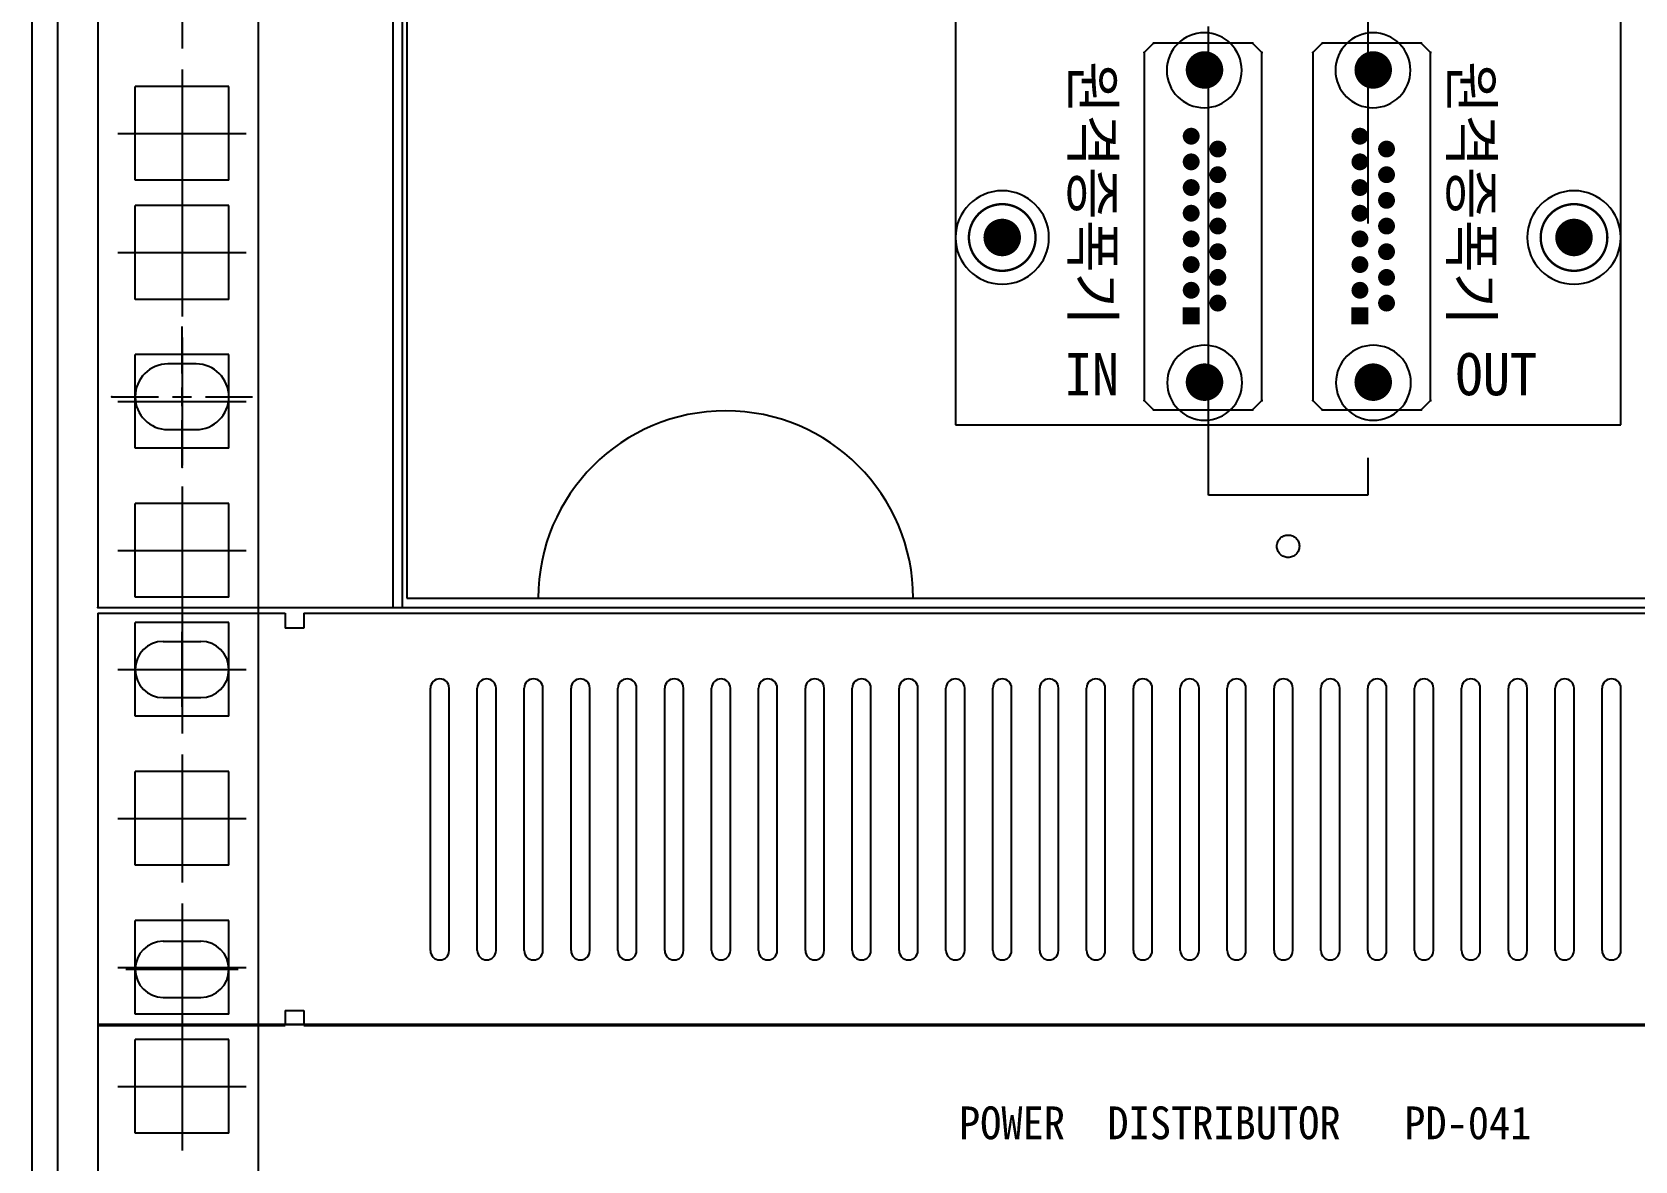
# Model space of a CAD drawing. Header units: millimetres. Extents: x 0 to 841, y 0 to 594.
# Drawn here: x 429.85 to 438.4, y 131.72 to 137.74 of the extents above; entities that cross this region are included whole.
import ezdxf
from ezdxf.enums import TextEntityAlignment as Align

# ---------------------------------------------------------------- set-up
doc = ezdxf.new("R2010")
doc.units = ezdxf.units.MM
doc.header["$LTSCALE"] = 10
for name, pattern in [('H1', [4, 3, -1]), ('HIDDEN', [0.375, 0.25, -0.125]), ('KEEPOUT_00011110', [2, 1, 1])]:
    doc.linetypes.add(name, pattern=pattern)
doc.layers.add('LINE05', color=2, linetype='Continuous')
doc.layers.add('LINE06', color=9, linetype='Continuous')
doc.styles.get("Standard").update_dxf_attribs({"font": 'GulimChe.ttf'})

# ---------------------------------------------------------------- blocks, each defined once
blk = doc.blocks.new('PAD_5')
at = {"const_width": 2}
blk.add_lwpolyline([(0, -1, 1), (0, 1, 1)], format="xyb", close=True, dxfattribs=at)

msp = doc.modelspace()

# ---------------------------------------------------------------- linework, layer by layer
at = {"const_width": 0.0889}
for points in [[(434.9775, 136.6485, 1), (435.0664, 136.6485, 1)], [(434.9775, 136.6485, 1), (435.0664, 136.6485, 1)], [(438.0275, 136.6485, 1), (438.1164, 136.6485, 1)], [(438.0275, 136.6485, 1), (438.1164, 136.6485, 1)]]:
    msp.add_lwpolyline(points, format="xyb", close=True, dxfattribs=at)
at = {"layer": 'LINE05'}
msp.add_line((429.8469, 123.536), (429.8469, 223.661), dxfattribs=at)
at = {"layer": 'LINE06'}
for p, q in [((429.9844, 130.211), (429.9844, 223.661)), ((431.0544, 130.211), (431.0544, 223.661)), ((430.1969, 143.5735), (430.1969, 134.6735)), ((431.822, 143.5731), (431.822, 134.6738)), ((431.8469, 143.5235), (431.8469, 134.7235)), ((434.7719, 142.5985), (434.7719, 135.6485)), ((438.3219, 135.6485), (438.3219, 142.5985)), ((430.6469, 138.3406), (430.6469, 137.6564)), ((435.8294, 137.6855), (435.7794, 137.6355)), ((436.3569, 137.6855), (435.8294, 137.6855)), ((436.4069, 137.6355), (436.3569, 137.6855)), ((436.7294, 137.6855), (436.6794, 137.6355)), ((437.2569, 137.6855), (436.7294, 137.6855)), ((437.3069, 137.6355), (437.2569, 137.6855)), ((435.7794, 137.6355), (435.7794, 135.7785)), ((436.4069, 135.7785), (436.4069, 137.6355)), ((436.6794, 137.6355), (436.6794, 135.7785)), ((437.3069, 135.7785), (437.3069, 137.6355)), ((430.6469, 137.5456), (430.6469, 136.8614)), ((430.3969, 136.9535), (430.3969, 137.4535)), ((430.8969, 137.4535), (430.3969, 137.4535)), ((430.8969, 136.9535), (430.8969, 137.4535)), ((430.3048, 137.2035), (430.989, 137.2035)), ((430.8969, 136.9535), (430.3969, 136.9535)), ((430.6469, 136.9106), (430.6469, 136.2264)), ((430.3969, 136.3185), (430.3969, 136.8185)), ((430.8969, 136.8185), (430.3969, 136.8185)), ((430.8969, 136.3185), (430.8969, 136.8185)), ((430.3048, 136.5685), (430.989, 136.5685)), ((430.8969, 136.3185), (430.3969, 136.3185)), ((430.6469, 135.9235), (430.6469, 136.1735)), ((430.6469, 136.1156), (430.6469, 135.4314)), ((430.3969, 135.5235), (430.3969, 136.0235)), ((430.8969, 136.0235), (430.3969, 136.0235)), ((430.8969, 135.5235), (430.8969, 136.0235)), ((430.2719, 135.7985), (430.5219, 135.7985)), ((430.5969, 135.7985), (430.6969, 135.7985)), ((430.6469, 135.7485), (430.6469, 135.8485)), ((430.7719, 135.7985), (430.8969, 135.7985)), ((430.8969, 135.7985), (431.0219, 135.7985)), ((435.7794, 135.7785), (435.8294, 135.7285)), ((436.3569, 135.7285), (436.4069, 135.7785)), ((436.6794, 135.7785), (436.7294, 135.7285)), ((437.2569, 135.7285), (437.3069, 135.7785)), ((430.3048, 135.7735), (430.989, 135.7735)), ((435.8294, 135.7285), (436.3569, 135.7285)), ((436.7294, 135.7285), (437.2569, 135.7285)), ((430.6469, 135.4235), (430.6469, 135.6735)), ((434.7719, 135.6485), (438.3219, 135.6485)), ((430.8969, 135.5235), (430.3969, 135.5235)), ((430.6469, 135.3206), (430.6469, 134.6364)), ((430.3969, 134.7285), (430.3969, 135.2285)), ((430.8969, 135.2285), (430.3969, 135.2285)), ((430.8969, 134.7285), (430.8969, 135.2285)), ((430.3048, 134.9785), (430.989, 134.9785)), ((430.1969, 134.6735), (454.3469, 134.6735)), ((430.8969, 134.7285), (430.3969, 134.7285)), ((430.6469, 134.6856), (430.6469, 134.0014)), ((431.8469, 134.7235), (452.6969, 134.7235)), ((430.1969, 134.6435), (431.1969, 134.6435)), ((430.1969, 134.6435), (430.1969, 132.4435)), ((430.3969, 134.0935), (430.3969, 134.5935)), ((430.8969, 134.5935), (430.3969, 134.5935)), ((430.8969, 134.0935), (430.8969, 134.5935)), ((431.1969, 134.6435), (431.1969, 134.5635)), ((431.2969, 134.6435), (431.2969, 134.5635)), ((431.2969, 134.6435), (453.2469, 134.6435)), ((430.5469, 134.4935), (430.7469, 134.4935)), ((430.6469, 134.1435), (430.6469, 134.5435)), ((431.2969, 134.5635), (431.1969, 134.5635)), ((430.3048, 134.3435), (430.989, 134.3435)), ((430.3469, 134.3435), (430.9469, 134.3435)), ((431.9719, 132.8435), (431.9719, 134.2435)), ((432.0719, 132.8435), (432.0719, 134.2435)), ((432.2219, 132.8435), (432.2219, 134.2435)), ((432.3219, 132.8435), (432.3219, 134.2435)), ((432.4719, 132.8435), (432.4719, 134.2435)), ((432.5719, 132.8435), (432.5719, 134.2435)), ((432.7219, 132.8435), (432.7219, 134.2435)), ((432.8219, 132.8435), (432.8219, 134.2435)), ((432.9719, 132.8435), (432.9719, 134.2435)), ((433.0719, 132.8435), (433.0719, 134.2435)), ((433.2219, 132.8435), (433.2219, 134.2435)), ((433.3219, 132.8435), (433.3219, 134.2435)), ((433.4719, 132.8435), (433.4719, 134.2435)), ((433.5719, 132.8435), (433.5719, 134.2435)), ((433.7219, 132.8435), (433.7219, 134.2435)), ((433.8219, 132.8435), (433.8219, 134.2435)), ((433.9719, 132.8435), (433.9719, 134.2435)), ((434.0719, 132.8435), (434.0719, 134.2435)), ((434.2219, 132.8435), (434.2219, 134.2435)), ((434.3219, 132.8435), (434.3219, 134.2435)), ((434.4719, 132.8435), (434.4719, 134.2435)), ((434.5719, 132.8435), (434.5719, 134.2435)), ((434.7219, 132.8435), (434.7219, 134.2435)), ((434.8219, 132.8435), (434.8219, 134.2435)), ((434.9719, 132.8435), (434.9719, 134.2435)), ((435.0719, 132.8435), (435.0719, 134.2435)), ((435.2219, 132.8435), (435.2219, 134.2435)), ((435.3219, 132.8435), (435.3219, 134.2435)), ((435.4719, 132.8435), (435.4719, 134.2435)), ((435.5719, 132.8435), (435.5719, 134.2435)), ((435.7219, 132.8435), (435.7219, 134.2435)), ((435.8219, 132.8435), (435.8219, 134.2435)), ((435.9719, 132.8435), (435.9719, 134.2435)), ((436.0719, 132.8435), (436.0719, 134.2435)), ((436.2219, 132.8435), (436.2219, 134.2435)), ((436.3219, 132.8435), (436.3219, 134.2435)), ((436.4719, 132.8435), (436.4719, 134.2435)), ((436.5719, 132.8435), (436.5719, 134.2435)), ((436.7219, 132.8435), (436.7219, 134.2435)), ((436.8219, 132.8435), (436.8219, 134.2435)), ((436.9719, 132.8435), (436.9719, 134.2435)), ((437.0719, 132.8435), (437.0719, 134.2435)), ((437.2219, 132.8435), (437.2219, 134.2435)), ((437.3219, 132.8435), (437.3219, 134.2435)), ((437.4719, 132.8435), (437.4719, 134.2435)), ((437.5719, 132.8435), (437.5719, 134.2435)), ((437.7219, 132.8435), (437.7219, 134.2435)), ((437.8219, 132.8435), (437.8219, 134.2435)), ((437.9719, 132.8435), (437.9719, 134.2435)), ((438.0719, 132.8435), (438.0719, 134.2435)), ((438.2219, 132.8435), (438.2219, 134.2435)), ((438.3219, 132.8435), (438.3219, 134.2435)), ((430.5469, 134.1935), (430.7469, 134.1935)), ((430.8969, 134.0935), (430.3969, 134.0935)), ((430.6469, 133.8906), (430.6469, 133.2064)), ((430.3969, 133.2985), (430.3969, 133.7985)), ((430.8969, 133.7985), (430.3969, 133.7985)), ((430.8969, 133.2985), (430.8969, 133.7985)), ((430.3048, 133.5485), (430.989, 133.5485)), ((430.8969, 133.2985), (430.3969, 133.2985)), ((430.6469, 133.0956), (430.6469, 132.4114)), ((430.3969, 132.5035), (430.3969, 133.0035)), ((430.8969, 133.0035), (430.3969, 133.0035)), ((430.8969, 132.5035), (430.8969, 133.0035)), ((430.5469, 132.8935), (430.7469, 132.8935)), ((430.6469, 132.9435), (430.6469, 132.5435)), ((430.3048, 132.7535), (430.989, 132.7535)), ((430.3469, 132.7435), (430.9469, 132.7435)), ((430.5469, 132.5935), (430.7469, 132.5935)), ((454.3469, 132.4495), (430.1969, 132.4495)), ((430.1969, 132.4495), (454.3469, 132.4495)), ((430.1969, 132.4495), (430.1969, 123.5495)), ((430.1969, 132.4435), (431.1969, 132.4435)), ((430.8969, 132.5035), (430.3969, 132.5035)), ((430.6469, 132.4606), (430.6469, 131.7764)), ((431.1969, 132.5235), (431.1969, 132.4435)), ((431.1969, 132.5235), (431.2969, 132.5235)), ((431.2969, 132.5235), (431.2969, 132.4435)), ((431.2969, 132.4435), (453.2469, 132.4435)), ((430.3969, 131.8685), (430.3969, 132.3685)), ((430.8969, 132.3685), (430.3969, 132.3685)), ((430.8969, 131.8685), (430.8969, 132.3685)), ((430.3048, 132.1185), (430.989, 132.1185)), ((430.8969, 131.8685), (430.3969, 131.8685))]:
    msp.add_line(p, q, dxfattribs=at)
at = {"layer": 'LINE06', "linetype": 'H1'}
msp.add_line((431.772, 143.5731), (431.772, 134.6738), dxfattribs=at)
at = {"layer": 'LINE06', "linetype": 'Continuous'}
for p, q in [((430.7219, 135.9735), (430.5719, 135.9735)), ((430.5719, 135.6235), (430.7219, 135.6235))]:
    msp.add_line(p, q, dxfattribs=at)
at = {"layer": 'LINE06', "linetype": 'HIDDEN'}
msp.add_lwpolyline([(436.1219, 142.9735), (436.9719, 142.9735), (436.9719, 135.2735), (436.1219, 135.2735)], close=True, dxfattribs=at)
at = {"layer": 'LINE06'}
for points, const_width in [([(435.8294, 137.6823, 1), (435.8294, 137.6887, 1)], 0.00635), ([(436.3569, 137.6823, 1), (436.3569, 137.6887, 1)], 0.00635), ([(436.7294, 137.6823, 1), (436.7294, 137.6887, 1)], 0.00635), ([(437.2569, 137.6823, 1), (437.2569, 137.6887, 1)], 0.00635), ([(435.7794, 137.6323, 1), (435.7794, 137.6387, 1)], 0.00635), ([(436.1509, 137.5425, 1), (436.0509, 137.5425, 1)], 0.1), ([(436.1509, 137.5425, 1), (436.0509, 137.5425, 1)], 0.1), ([(436.1509, 137.5425, 1), (436.0509, 137.5425, 1)], 0.1), ([(436.1009, 137.5044, 1), (436.1009, 137.5806, 1)], 0.0762), ([(436.1009, 137.5044, 1), (436.1009, 137.5806, 1)], 0.0762), ([(436.4069, 137.6323, 1), (436.4069, 137.6387, 1)], 0.00635), ([(436.6794, 137.6323, 1), (436.6794, 137.6387, 1)], 0.00635), ([(437.0509, 137.5425, 1), (436.9509, 137.5425, 1)], 0.1), ([(437.0509, 137.5425, 1), (436.9509, 137.5425, 1)], 0.1), ([(437.0509, 137.5425, 1), (436.9509, 137.5425, 1)], 0.1), ([(437.0009, 137.5044, 1), (437.0009, 137.5806, 1)], 0.0762), ([(437.0009, 137.5044, 1), (437.0009, 137.5806, 1)], 0.0762), ([(437.3069, 137.6323, 1), (437.3069, 137.6387, 1)], 0.00635), ([(436.0524, 137.189, 1), (436.0074, 137.189, 1)], 0.045), ([(436.0524, 137.189, 1), (436.0074, 137.189, 1)], 0.045), ([(436.0524, 137.189, 1), (436.0074, 137.189, 1)], 0.045), ([(436.9524, 137.189, 1), (436.9074, 137.189, 1)], 0.045), ([(436.9524, 137.189, 1), (436.9074, 137.189, 1)], 0.045), ([(436.9524, 137.189, 1), (436.9074, 137.189, 1)], 0.045), ([(436.0299, 137.1765, 1), (436.0299, 137.2015, 1)], 0.025), ([(436.0299, 137.1765, 1), (436.0299, 137.2015, 1)], 0.025), ([(436.1944, 137.1205, 1), (436.1494, 137.1205, 1)], 0.045), ([(436.1944, 137.1205, 1), (436.1494, 137.1205, 1)], 0.045), ([(436.1944, 137.1205, 1), (436.1494, 137.1205, 1)], 0.045), ([(436.1719, 137.108, 1), (436.1719, 137.133, 1)], 0.025), ([(436.1719, 137.108, 1), (436.1719, 137.133, 1)], 0.025), ([(436.9299, 137.1765, 1), (436.9299, 137.2015, 1)], 0.025), ([(436.9299, 137.1765, 1), (436.9299, 137.2015, 1)], 0.025), ([(437.0944, 137.1205, 1), (437.0494, 137.1205, 1)], 0.045), ([(437.0944, 137.1205, 1), (437.0494, 137.1205, 1)], 0.045), ([(437.0944, 137.1205, 1), (437.0494, 137.1205, 1)], 0.045), ([(437.0719, 137.108, 1), (437.0719, 137.133, 1)], 0.025), ([(437.0719, 137.108, 1), (437.0719, 137.133, 1)], 0.025), ([(436.0524, 137.052, 1), (436.0074, 137.052, 1)], 0.045), ([(436.0524, 137.052, 1), (436.0074, 137.052, 1)], 0.045), ([(436.0524, 137.052, 1), (436.0074, 137.052, 1)], 0.045), ([(436.0299, 137.0395, 1), (436.0299, 137.0645, 1)], 0.025), ([(436.0299, 137.0395, 1), (436.0299, 137.0645, 1)], 0.025), ([(436.9524, 137.052, 1), (436.9074, 137.052, 1)], 0.045), ([(436.9524, 137.052, 1), (436.9074, 137.052, 1)], 0.045), ([(436.9524, 137.052, 1), (436.9074, 137.052, 1)], 0.045), ([(436.9299, 137.0395, 1), (436.9299, 137.0645, 1)], 0.025), ([(436.9299, 137.0395, 1), (436.9299, 137.0645, 1)], 0.025), ([(436.1944, 136.9835, 1), (436.1494, 136.9835, 1)], 0.045), ([(436.1944, 136.9835, 1), (436.1494, 136.9835, 1)], 0.045), ([(436.1944, 136.9835, 1), (436.1494, 136.9835, 1)], 0.045), ([(436.1719, 136.971, 1), (436.1719, 136.996, 1)], 0.025), ([(436.1719, 136.971, 1), (436.1719, 136.996, 1)], 0.025), ([(437.0944, 136.9835, 1), (437.0494, 136.9835, 1)], 0.045), ([(437.0944, 136.9835, 1), (437.0494, 136.9835, 1)], 0.045), ([(437.0944, 136.9835, 1), (437.0494, 136.9835, 1)], 0.045), ([(437.0719, 136.971, 1), (437.0719, 136.996, 1)], 0.025), ([(437.0719, 136.971, 1), (437.0719, 136.996, 1)], 0.025), ([(436.0524, 136.915, 1), (436.0074, 136.915, 1)], 0.045), ([(436.0524, 136.915, 1), (436.0074, 136.915, 1)], 0.045), ([(436.0524, 136.915, 1), (436.0074, 136.915, 1)], 0.045), ([(436.0299, 136.9025, 1), (436.0299, 136.9275, 1)], 0.025), ([(436.0299, 136.9025, 1), (436.0299, 136.9275, 1)], 0.025), ([(436.1944, 136.8465, 1), (436.1494, 136.8465, 1)], 0.045), ([(436.1944, 136.8465, 1), (436.1494, 136.8465, 1)], 0.045), ([(436.1944, 136.8465, 1), (436.1494, 136.8465, 1)], 0.045), ([(436.9524, 136.915, 1), (436.9074, 136.915, 1)], 0.045), ([(436.9524, 136.915, 1), (436.9074, 136.915, 1)], 0.045), ([(436.9524, 136.915, 1), (436.9074, 136.915, 1)], 0.045), ([(436.9299, 136.9025, 1), (436.9299, 136.9275, 1)], 0.025), ([(436.9299, 136.9025, 1), (436.9299, 136.9275, 1)], 0.025), ([(437.0944, 136.8465, 1), (437.0494, 136.8465, 1)], 0.045), ([(437.0944, 136.8465, 1), (437.0494, 136.8465, 1)], 0.045), ([(437.0944, 136.8465, 1), (437.0494, 136.8465, 1)], 0.045), ([(435.1997, 136.6485, 1), (434.8441, 136.6485, 1)], 0.0127), ([(436.0524, 136.778, 1), (436.0074, 136.778, 1)], 0.045), ([(436.0524, 136.778, 1), (436.0074, 136.778, 1)], 0.045), ([(436.0524, 136.778, 1), (436.0074, 136.778, 1)], 0.045), ([(436.0299, 136.7655, 1), (436.0299, 136.7905, 1)], 0.025), ([(436.0299, 136.7655, 1), (436.0299, 136.7905, 1)], 0.025), ([(436.1719, 136.834, 1), (436.1719, 136.859, 1)], 0.025), ([(436.1719, 136.834, 1), (436.1719, 136.859, 1)], 0.025), ([(436.9524, 136.778, 1), (436.9074, 136.778, 1)], 0.045), ([(436.9524, 136.778, 1), (436.9074, 136.778, 1)], 0.045), ([(436.9524, 136.778, 1), (436.9074, 136.778, 1)], 0.045), ([(436.9299, 136.7655, 1), (436.9299, 136.7905, 1)], 0.025), ([(436.9299, 136.7655, 1), (436.9299, 136.7905, 1)], 0.025), ([(437.0719, 136.834, 1), (437.0719, 136.859, 1)], 0.025), ([(437.0719, 136.834, 1), (437.0719, 136.859, 1)], 0.025), ([(438.2497, 136.6485, 1), (437.8941, 136.6485, 1)], 0.0127), ([(434.933, 136.6485, 1), (435.1108, 136.6485, 1)], 0.0127), ([(436.1944, 136.7095, 1), (436.1494, 136.7095, 1)], 0.045), ([(436.1944, 136.7095, 1), (436.1494, 136.7095, 1)], 0.045), ([(436.1944, 136.7095, 1), (436.1494, 136.7095, 1)], 0.045), ([(436.1719, 136.697, 1), (436.1719, 136.722, 1)], 0.025), ([(436.1719, 136.697, 1), (436.1719, 136.722, 1)], 0.025), ([(437.0944, 136.7095, 1), (437.0494, 136.7095, 1)], 0.045), ([(437.0944, 136.7095, 1), (437.0494, 136.7095, 1)], 0.045), ([(437.0944, 136.7095, 1), (437.0494, 136.7095, 1)], 0.045), ([(437.0719, 136.697, 1), (437.0719, 136.722, 1)], 0.025), ([(437.0719, 136.697, 1), (437.0719, 136.722, 1)], 0.025), ([(437.983, 136.6485, 1), (438.1608, 136.6485, 1)], 0.0127), ([(436.0524, 136.641, 1), (436.0074, 136.641, 1)], 0.045), ([(436.0524, 136.641, 1), (436.0074, 136.641, 1)], 0.045), ([(436.0524, 136.641, 1), (436.0074, 136.641, 1)], 0.045), ([(436.0299, 136.6285, 1), (436.0299, 136.6535, 1)], 0.025), ([(436.0299, 136.6285, 1), (436.0299, 136.6535, 1)], 0.025), ([(436.9524, 136.641, 1), (436.9074, 136.641, 1)], 0.045), ([(436.9524, 136.641, 1), (436.9074, 136.641, 1)], 0.045), ([(436.9524, 136.641, 1), (436.9074, 136.641, 1)], 0.045), ([(436.9299, 136.6285, 1), (436.9299, 136.6535, 1)], 0.025), ([(436.9299, 136.6285, 1), (436.9299, 136.6535, 1)], 0.025), ([(436.0524, 136.504, 1), (436.0074, 136.504, 1)], 0.045), ([(436.0524, 136.504, 1), (436.0074, 136.504, 1)], 0.045), ([(436.0524, 136.504, 1), (436.0074, 136.504, 1)], 0.045), ([(436.1944, 136.5725, 1), (436.1494, 136.5725, 1)], 0.045), ([(436.1944, 136.5725, 1), (436.1494, 136.5725, 1)], 0.045), ([(436.1944, 136.5725, 1), (436.1494, 136.5725, 1)], 0.045), ([(436.1719, 136.56, 1), (436.1719, 136.585, 1)], 0.025), ([(436.1719, 136.56, 1), (436.1719, 136.585, 1)], 0.025), ([(436.9524, 136.504, 1), (436.9074, 136.504, 1)], 0.045), ([(436.9524, 136.504, 1), (436.9074, 136.504, 1)], 0.045), ([(436.9524, 136.504, 1), (436.9074, 136.504, 1)], 0.045), ([(437.0944, 136.5725, 1), (437.0494, 136.5725, 1)], 0.045), ([(437.0944, 136.5725, 1), (437.0494, 136.5725, 1)], 0.045), ([(437.0944, 136.5725, 1), (437.0494, 136.5725, 1)], 0.045), ([(437.0719, 136.56, 1), (437.0719, 136.585, 1)], 0.025), ([(437.0719, 136.56, 1), (437.0719, 136.585, 1)], 0.025), ([(436.0299, 136.4915, 1), (436.0299, 136.5165, 1)], 0.025), ([(436.0299, 136.4915, 1), (436.0299, 136.5165, 1)], 0.025), ([(436.1944, 136.4355, 1), (436.1494, 136.4355, 1)], 0.045), ([(436.1944, 136.4355, 1), (436.1494, 136.4355, 1)], 0.045), ([(436.1944, 136.4355, 1), (436.1494, 136.4355, 1)], 0.045), ([(436.1719, 136.423, 1), (436.1719, 136.448, 1)], 0.025), ([(436.1719, 136.423, 1), (436.1719, 136.448, 1)], 0.025), ([(436.9299, 136.4915, 1), (436.9299, 136.5165, 1)], 0.025), ([(436.9299, 136.4915, 1), (436.9299, 136.5165, 1)], 0.025), ([(437.0944, 136.4355, 1), (437.0494, 136.4355, 1)], 0.045), ([(437.0944, 136.4355, 1), (437.0494, 136.4355, 1)], 0.045), ([(437.0944, 136.4355, 1), (437.0494, 136.4355, 1)], 0.045), ([(437.0719, 136.423, 1), (437.0719, 136.448, 1)], 0.025), ([(437.0719, 136.423, 1), (437.0719, 136.448, 1)], 0.025), ([(436.0524, 136.367, 1), (436.0074, 136.367, 1)], 0.045), ([(436.0524, 136.367, 1), (436.0074, 136.367, 1)], 0.045), ([(436.0524, 136.367, 1), (436.0074, 136.367, 1)], 0.045), ([(436.0299, 136.3545, 1), (436.0299, 136.3795, 1)], 0.025), ([(436.0299, 136.3545, 1), (436.0299, 136.3795, 1)], 0.025), ([(436.9524, 136.367, 1), (436.9074, 136.367, 1)], 0.045), ([(436.9524, 136.367, 1), (436.9074, 136.367, 1)], 0.045), ([(436.9524, 136.367, 1), (436.9074, 136.367, 1)], 0.045), ([(436.9299, 136.3545, 1), (436.9299, 136.3795, 1)], 0.025), ([(436.9299, 136.3545, 1), (436.9299, 136.3795, 1)], 0.025), ([(436.1944, 136.2985, 1), (436.1494, 136.2985, 1)], 0.045), ([(436.1944, 136.2985, 1), (436.1494, 136.2985, 1)], 0.045), ([(436.1944, 136.2985, 1), (436.1494, 136.2985, 1)], 0.045), ([(436.1719, 136.286, 1), (436.1719, 136.311, 1)], 0.025), ([(436.1719, 136.286, 1), (436.1719, 136.311, 1)], 0.025), ([(437.0944, 136.2985, 1), (437.0494, 136.2985, 1)], 0.045), ([(437.0944, 136.2985, 1), (437.0494, 136.2985, 1)], 0.045), ([(437.0944, 136.2985, 1), (437.0494, 136.2985, 1)], 0.045), ([(437.0719, 136.286, 1), (437.0719, 136.311, 1)], 0.025), ([(437.0719, 136.286, 1), (437.0719, 136.311, 1)], 0.025), ([(436.0299, 136.2175, 1), (436.0299, 136.2425, 1)], 0.025), ([(436.0299, 136.2175, 1), (436.0299, 136.2425, 1)], 0.025), ([(436.9299, 136.2175, 1), (436.9299, 136.2425, 1)], 0.025), ([(436.9299, 136.2175, 1), (436.9299, 136.2425, 1)], 0.025), ([(436.1509, 135.8765, 1), (436.0509, 135.8765, 1)], 0.1), ([(436.1509, 135.8765, 1), (436.0509, 135.8765, 1)], 0.1), ([(436.1509, 135.8765, 1), (436.0509, 135.8765, 1)], 0.1), ([(436.1009, 135.8384, 1), (436.1009, 135.9146, 1)], 0.0762), ([(436.1009, 135.8384, 1), (436.1009, 135.9146, 1)], 0.0762), ([(437.0509, 135.8765, 1), (436.9509, 135.8765, 1)], 0.1), ([(437.0509, 135.8765, 1), (436.9509, 135.8765, 1)], 0.1), ([(437.0509, 135.8765, 1), (436.9509, 135.8765, 1)], 0.1), ([(437.0009, 135.8384, 1), (437.0009, 135.9146, 1)], 0.0762), ([(437.0009, 135.8384, 1), (437.0009, 135.9146, 1)], 0.0762), ([(435.7794, 135.7753, 1), (435.7794, 135.7817, 1)], 0.00635), ([(436.4069, 135.7753, 1), (436.4069, 135.7817, 1)], 0.00635), ([(436.6794, 135.7753, 1), (436.6794, 135.7817, 1)], 0.00635), ([(437.3069, 135.7753, 1), (437.3069, 135.7817, 1)], 0.00635), ([(435.8294, 135.7253, 1), (435.8294, 135.7317, 1)], 0.00635), ([(436.3569, 135.7253, 1), (436.3569, 135.7317, 1)], 0.00635), ([(436.7294, 135.7253, 1), (436.7294, 135.7317, 1)], 0.00635), ([(437.2569, 135.7253, 1), (437.2569, 135.7317, 1)], 0.00635)]:
    msp.add_lwpolyline(points, format="xyb", close=True, dxfattribs=dict(at, const_width=const_width))
for points, const_width in [([(436.1136, 137.5425), (436.0882, 137.5425)], 0.00254), ([(436.1136, 137.5425), (436.0882, 137.5425)], 0.00254), ([(436.1009, 137.5298), (436.1009, 137.5552)], 0.00254), ([(436.1009, 137.5298), (436.1009, 137.5552)], 0.00254), ([(437.0136, 137.5425), (436.9882, 137.5425)], 0.00254), ([(437.0136, 137.5425), (436.9882, 137.5425)], 0.00254), ([(437.0009, 137.5298), (437.0009, 137.5552)], 0.00254), ([(437.0009, 137.5298), (437.0009, 137.5552)], 0.00254), ([(436.0426, 137.189), (436.0172, 137.189)], 0.00254), ([(436.0426, 137.189), (436.0172, 137.189)], 0.00254), ([(436.0299, 137.1763), (436.0299, 137.2017)], 0.00254), ([(436.0299, 137.1763), (436.0299, 137.2017)], 0.00254), ([(436.9426, 137.189), (436.9172, 137.189)], 0.00254), ([(436.9426, 137.189), (436.9172, 137.189)], 0.00254), ([(436.9299, 137.1763), (436.9299, 137.2017)], 0.00254), ([(436.9299, 137.1763), (436.9299, 137.2017)], 0.00254), ([(436.0299, 137.0393), (436.0299, 137.0647)], 0.00254), ([(436.0299, 137.0393), (436.0299, 137.0647)], 0.00254), ([(436.1846, 137.1205), (436.1592, 137.1205)], 0.00254), ([(436.1846, 137.1205), (436.1592, 137.1205)], 0.00254), ([(436.1719, 137.1078), (436.1719, 137.1332)], 0.00254), ([(436.1719, 137.1078), (436.1719, 137.1332)], 0.00254), ([(436.9299, 137.0393), (436.9299, 137.0647)], 0.00254), ([(436.9299, 137.0393), (436.9299, 137.0647)], 0.00254), ([(437.0846, 137.1205), (437.0592, 137.1205)], 0.00254), ([(437.0846, 137.1205), (437.0592, 137.1205)], 0.00254), ([(437.0719, 137.1078), (437.0719, 137.1332)], 0.00254), ([(437.0719, 137.1078), (437.0719, 137.1332)], 0.00254), ([(436.0426, 137.052), (436.0172, 137.052)], 0.00254), ([(436.0426, 137.052), (436.0172, 137.052)], 0.00254), ([(436.1846, 136.9835), (436.1592, 136.9835)], 0.00254), ([(436.1846, 136.9835), (436.1592, 136.9835)], 0.00254), ([(436.1719, 136.9708), (436.1719, 136.9962)], 0.00254), ([(436.1719, 136.9708), (436.1719, 136.9962)], 0.00254), ([(436.9426, 137.052), (436.9172, 137.052)], 0.00254), ([(436.9426, 137.052), (436.9172, 137.052)], 0.00254), ([(437.0846, 136.9835), (437.0592, 136.9835)], 0.00254), ([(437.0846, 136.9835), (437.0592, 136.9835)], 0.00254), ([(437.0719, 136.9708), (437.0719, 136.9962)], 0.00254), ([(437.0719, 136.9708), (437.0719, 136.9962)], 0.00254), ([(436.0426, 136.915), (436.0172, 136.915)], 0.00254), ([(436.0426, 136.915), (436.0172, 136.915)], 0.00254), ([(436.0299, 136.9023), (436.0299, 136.9277)], 0.00254), ([(436.0299, 136.9023), (436.0299, 136.9277)], 0.00254), ([(436.9426, 136.915), (436.9172, 136.915)], 0.00254), ([(436.9426, 136.915), (436.9172, 136.915)], 0.00254), ([(436.9299, 136.9023), (436.9299, 136.9277)], 0.00254), ([(436.9299, 136.9023), (436.9299, 136.9277)], 0.00254), ([(436.1846, 136.8465), (436.1592, 136.8465)], 0.00254), ([(436.1846, 136.8465), (436.1592, 136.8465)], 0.00254), ([(436.1719, 136.8338), (436.1719, 136.8592)], 0.00254), ([(436.1719, 136.8338), (436.1719, 136.8592)], 0.00254), ([(437.0846, 136.8465), (437.0592, 136.8465)], 0.00254), ([(437.0846, 136.8465), (437.0592, 136.8465)], 0.00254), ([(437.0719, 136.8338), (437.0719, 136.8592)], 0.00254), ([(437.0719, 136.8338), (437.0719, 136.8592)], 0.00254), ([(436.0426, 136.778), (436.0172, 136.778)], 0.00254), ([(436.0426, 136.778), (436.0172, 136.778)], 0.00254), ([(436.0299, 136.7653), (436.0299, 136.7907)], 0.00254), ([(436.0299, 136.7653), (436.0299, 136.7907)], 0.00254), ([(436.1719, 136.6968), (436.1719, 136.7222)], 0.00254), ([(436.1719, 136.6968), (436.1719, 136.7222)], 0.00254), ([(436.9426, 136.778), (436.9172, 136.778)], 0.00254), ([(436.9426, 136.778), (436.9172, 136.778)], 0.00254), ([(436.9299, 136.7653), (436.9299, 136.7907)], 0.00254), ([(436.9299, 136.7653), (436.9299, 136.7907)], 0.00254), ([(437.0719, 136.6968), (437.0719, 136.7222)], 0.00254), ([(437.0719, 136.6968), (437.0719, 136.7222)], 0.00254), ([(435.0092, 136.6485), (435.0346, 136.6485)], 0.00254), ([(435.0092, 136.6485), (435.0346, 136.6485)], 0.00254), ([(435.0219, 136.6358), (435.0219, 136.6612)], 0.00254), ([(435.0219, 136.6358), (435.0219, 136.6612)], 0.00254), ([(436.0426, 136.641), (436.0172, 136.641)], 0.00254), ([(436.0426, 136.641), (436.0172, 136.641)], 0.00254), ([(436.0299, 136.6283), (436.0299, 136.6537)], 0.00254), ([(436.0299, 136.6283), (436.0299, 136.6537)], 0.00254), ([(436.1846, 136.7095), (436.1592, 136.7095)], 0.00254), ([(436.1846, 136.7095), (436.1592, 136.7095)], 0.00254), ([(436.9426, 136.641), (436.9172, 136.641)], 0.00254), ([(436.9426, 136.641), (436.9172, 136.641)], 0.00254), ([(436.9299, 136.6283), (436.9299, 136.6537)], 0.00254), ([(436.9299, 136.6283), (436.9299, 136.6537)], 0.00254), ([(437.0846, 136.7095), (437.0592, 136.7095)], 0.00254), ([(437.0846, 136.7095), (437.0592, 136.7095)], 0.00254), ([(438.0592, 136.6485), (438.0846, 136.6485)], 0.00254), ([(438.0592, 136.6485), (438.0846, 136.6485)], 0.00254), ([(438.0719, 136.6358), (438.0719, 136.6612)], 0.00254), ([(438.0719, 136.6358), (438.0719, 136.6612)], 0.00254), ([(436.1846, 136.5725), (436.1592, 136.5725)], 0.00254), ([(436.1846, 136.5725), (436.1592, 136.5725)], 0.00254), ([(436.1719, 136.5598), (436.1719, 136.5852)], 0.00254), ([(436.1719, 136.5598), (436.1719, 136.5852)], 0.00254), ([(437.0846, 136.5725), (437.0592, 136.5725)], 0.00254), ([(437.0846, 136.5725), (437.0592, 136.5725)], 0.00254), ([(437.0719, 136.5598), (437.0719, 136.5852)], 0.00254), ([(437.0719, 136.5598), (437.0719, 136.5852)], 0.00254), ([(436.0426, 136.504), (436.0172, 136.504)], 0.00254), ([(436.0426, 136.504), (436.0172, 136.504)], 0.00254), ([(436.0299, 136.4913), (436.0299, 136.5167)], 0.00254), ([(436.0299, 136.4913), (436.0299, 136.5167)], 0.00254), ([(436.9426, 136.504), (436.9172, 136.504)], 0.00254), ([(436.9426, 136.504), (436.9172, 136.504)], 0.00254), ([(436.9299, 136.4913), (436.9299, 136.5167)], 0.00254), ([(436.9299, 136.4913), (436.9299, 136.5167)], 0.00254), ([(436.0299, 136.3543), (436.0299, 136.3797)], 0.00254), ([(436.0299, 136.3543), (436.0299, 136.3797)], 0.00254), ([(436.1846, 136.4355), (436.1592, 136.4355)], 0.00254), ([(436.1846, 136.4355), (436.1592, 136.4355)], 0.00254), ([(436.1719, 136.4228), (436.1719, 136.4482)], 0.00254), ([(436.1719, 136.4228), (436.1719, 136.4482)], 0.00254), ([(436.9299, 136.3543), (436.9299, 136.3797)], 0.00254), ([(436.9299, 136.3543), (436.9299, 136.3797)], 0.00254), ([(437.0846, 136.4355), (437.0592, 136.4355)], 0.00254), ([(437.0846, 136.4355), (437.0592, 136.4355)], 0.00254), ([(437.0719, 136.4228), (437.0719, 136.4482)], 0.00254), ([(437.0719, 136.4228), (437.0719, 136.4482)], 0.00254), ([(436.0299, 136.185), (436.0299, 136.275)], 0.09), ([(436.0299, 136.185), (436.0299, 136.275)], 0.09), ([(436.0299, 136.185), (436.0299, 136.275)], 0.09), ([(436.0426, 136.367), (436.0172, 136.367)], 0.00254), ([(436.0426, 136.367), (436.0172, 136.367)], 0.00254), ([(436.1846, 136.2985), (436.1592, 136.2985)], 0.00254), ([(436.1846, 136.2985), (436.1592, 136.2985)], 0.00254), ([(436.1719, 136.2858), (436.1719, 136.3112)], 0.00254), ([(436.1719, 136.2858), (436.1719, 136.3112)], 0.00254), ([(436.9299, 136.185), (436.9299, 136.275)], 0.09), ([(436.9299, 136.185), (436.9299, 136.275)], 0.09), ([(436.9299, 136.185), (436.9299, 136.275)], 0.09), ([(436.9426, 136.367), (436.9172, 136.367)], 0.00254), ([(436.9426, 136.367), (436.9172, 136.367)], 0.00254), ([(437.0846, 136.2985), (437.0592, 136.2985)], 0.00254), ([(437.0846, 136.2985), (437.0592, 136.2985)], 0.00254), ([(437.0719, 136.2858), (437.0719, 136.3112)], 0.00254), ([(437.0719, 136.2858), (437.0719, 136.3112)], 0.00254), ([(436.0426, 136.23), (436.0172, 136.23)], 0.00254), ([(436.0426, 136.23), (436.0172, 136.23)], 0.00254), ([(436.0299, 136.2173), (436.0299, 136.2427)], 0.00254), ([(436.0299, 136.2173), (436.0299, 136.2427)], 0.00254), ([(436.9426, 136.23), (436.9172, 136.23)], 0.00254), ([(436.9426, 136.23), (436.9172, 136.23)], 0.00254), ([(436.9299, 136.2173), (436.9299, 136.2427)], 0.00254), ([(436.9299, 136.2173), (436.9299, 136.2427)], 0.00254), ([(436.1136, 135.8765), (436.0882, 135.8765)], 0.00254), ([(436.1136, 135.8765), (436.0882, 135.8765)], 0.00254), ([(436.1009, 135.8638), (436.1009, 135.8892)], 0.00254), ([(436.1009, 135.8638), (436.1009, 135.8892)], 0.00254), ([(437.0136, 135.8765), (436.9882, 135.8765)], 0.00254), ([(437.0136, 135.8765), (436.9882, 135.8765)], 0.00254), ([(437.0009, 135.8638), (437.0009, 135.8892)], 0.00254), ([(437.0009, 135.8638), (437.0009, 135.8892)], 0.00254)]:
    msp.add_lwpolyline(points, dxfattribs=dict(at, const_width=const_width))
at = {"layer": 'LINE06', "linetype": 'KEEPOUT_00011110'}
for points in [[(434.7725, 136.6485, 1), (435.2713, 136.6485, 1)], [(437.8225, 136.6485, 1), (438.3213, 136.6485, 1)]]:
    msp.add_lwpolyline(points, format="xyb", close=True, dxfattribs=at)
at = {"layer": 'LINE06', "linetype": 'HIDDEN'}
msp.add_circle((436.5469, 135.001), 0.06, dxfattribs=at)
at = {"layer": 'LINE06', "linetype": 'KEEPOUT_00011110'}
for centre, start, end in [((436.0994, 137.541), 90, 270), ((436.0994, 137.541), 270, 90), ((436.9994, 137.541), 90, 270), ((436.9994, 137.541), 270, 90), ((436.1019, 135.8735), 90, 270), ((436.1019, 135.8735), 270, 90), ((437.0019, 135.8735), 90, 270), ((437.0019, 135.8735), 270, 90)]:
    msp.add_arc(centre, 0.2, start, end, dxfattribs=at)
at = {"layer": 'LINE06', "linetype": 'Continuous'}
for centre, start, end in [((430.5719, 135.7985), 90, 270), ((430.7219, 135.7985), 270, 90)]:
    msp.add_arc(centre, 0.175, start, end, dxfattribs=at)
at = {"layer": 'LINE06'}
for centre, radius, start, end in [((433.5469, 134.7235), 1, 0, 180), ((430.5469, 134.3435), 0.15, 90, 270), ((430.7469, 134.3435), 0.15, 270, 90), ((432.0219, 134.2435), 0.05, 0, 180), ((432.2719, 134.2435), 0.05, 0, 180), ((432.5219, 134.2435), 0.05, 0, 180), ((432.7719, 134.2435), 0.05, 0, 180), ((433.0219, 134.2435), 0.05, 0, 180), ((433.2719, 134.2435), 0.05, 0, 180), ((433.5219, 134.2435), 0.05, 0, 180), ((433.7719, 134.2435), 0.05, 0, 180), ((434.0219, 134.2435), 0.05, 0, 180), ((434.2719, 134.2435), 0.05, 0, 180), ((434.5219, 134.2435), 0.05, 0, 180), ((434.7719, 134.2435), 0.05, 0, 180), ((435.0219, 134.2435), 0.05, 0, 180), ((435.2719, 134.2435), 0.05, 0, 180), ((435.5219, 134.2435), 0.05, 0, 180), ((435.7719, 134.2435), 0.05, 0, 180), ((436.0219, 134.2435), 0.05, 0, 180), ((436.2719, 134.2435), 0.05, 0, 180), ((436.5219, 134.2435), 0.05, 0, 180), ((436.7719, 134.2435), 0.05, 0, 180), ((437.0219, 134.2435), 0.05, 0, 180), ((437.2719, 134.2435), 0.05, 0, 180), ((437.5219, 134.2435), 0.05, 0, 180), ((437.7719, 134.2435), 0.05, 0, 180), ((438.0219, 134.2435), 0.05, 0, 180), ((438.2719, 134.2435), 0.05, 0, 180), ((430.5469, 132.7435), 0.15, 90, 270), ((430.7469, 132.7435), 0.15, 270, 90), ((432.0219, 132.8435), 0.05, 180, 0), ((432.2719, 132.8435), 0.05, 180, 0), ((432.5219, 132.8435), 0.05, 180, 0), ((432.7719, 132.8435), 0.05, 180, 0), ((433.0219, 132.8435), 0.05, 180, 0), ((433.2719, 132.8435), 0.05, 180, 0), ((433.5219, 132.8435), 0.05, 180, 0), ((433.7719, 132.8435), 0.05, 180, 0), ((434.0219, 132.8435), 0.05, 180, 0), ((434.2719, 132.8435), 0.05, 180, 0), ((434.5219, 132.8435), 0.05, 180, 0), ((434.7719, 132.8435), 0.05, 180, 0), ((435.0219, 132.8435), 0.05, 180, 0), ((435.2719, 132.8435), 0.05, 180, 0), ((435.5219, 132.8435), 0.05, 180, 0), ((435.7719, 132.8435), 0.05, 180, 0), ((436.0219, 132.8435), 0.05, 180, 0), ((436.2719, 132.8435), 0.05, 180, 0), ((436.5219, 132.8435), 0.05, 180, 0), ((436.7719, 132.8435), 0.05, 180, 0), ((437.0219, 132.8435), 0.05, 180, 0), ((437.2719, 132.8435), 0.05, 180, 0), ((437.5219, 132.8435), 0.05, 180, 0), ((437.7719, 132.8435), 0.05, 180, 0), ((438.0219, 132.8435), 0.05, 180, 0), ((438.2719, 132.8435), 0.05, 180, 0)]:
    msp.add_arc(centre, radius, start, end, dxfattribs=at)
at = {"layer": 'LINE06', "linetype": 'ByBlock'}
for p in [(430.2719, 135.7985), (430.6469, 135.4235), (430.1969, 134.6738)]:
    msp.add_point(p, dxfattribs=at)

# ---------------------------------------------------------------- block references
at = {"layer": 'LINE06', "xscale": 0.04999999999995453, "yscale": 0.04999999999995453, "zscale": 0.04999999999995453}
for p in [(435.0219, 136.6485), (435.0219, 136.6485), (435.0219, 136.6485), (438.0719, 136.6485), (438.0719, 136.6485), (438.0719, 136.6485)]:
    msp.add_blockref('PAD_5', p, dxfattribs=at)

# ---------------------------------------------------------------- texts
at = {"layer": 'LINE06'}
for p in [(435.5053, 136.8844), (437.5257, 136.8844)]:
    msp.add_text('원격증폭기', height=0.225, rotation=270, dxfattribs=at).set_placement(p, align=Align.MIDDLE_CENTER)
for s, p in [('IN', (435.5001, 135.9191)), ('OUT', (437.6575, 135.9191))]:
    msp.add_text(s, height=0.225, dxfattribs=at).set_placement(p, align=Align.MIDDLE_CENTER)
msp.add_text('POWER  DISTRIBUTOR   PD-041', height=0.175, dxfattribs=at).set_placement((434.7912, 131.8369))

doc.saveas('drawing.dxf')
